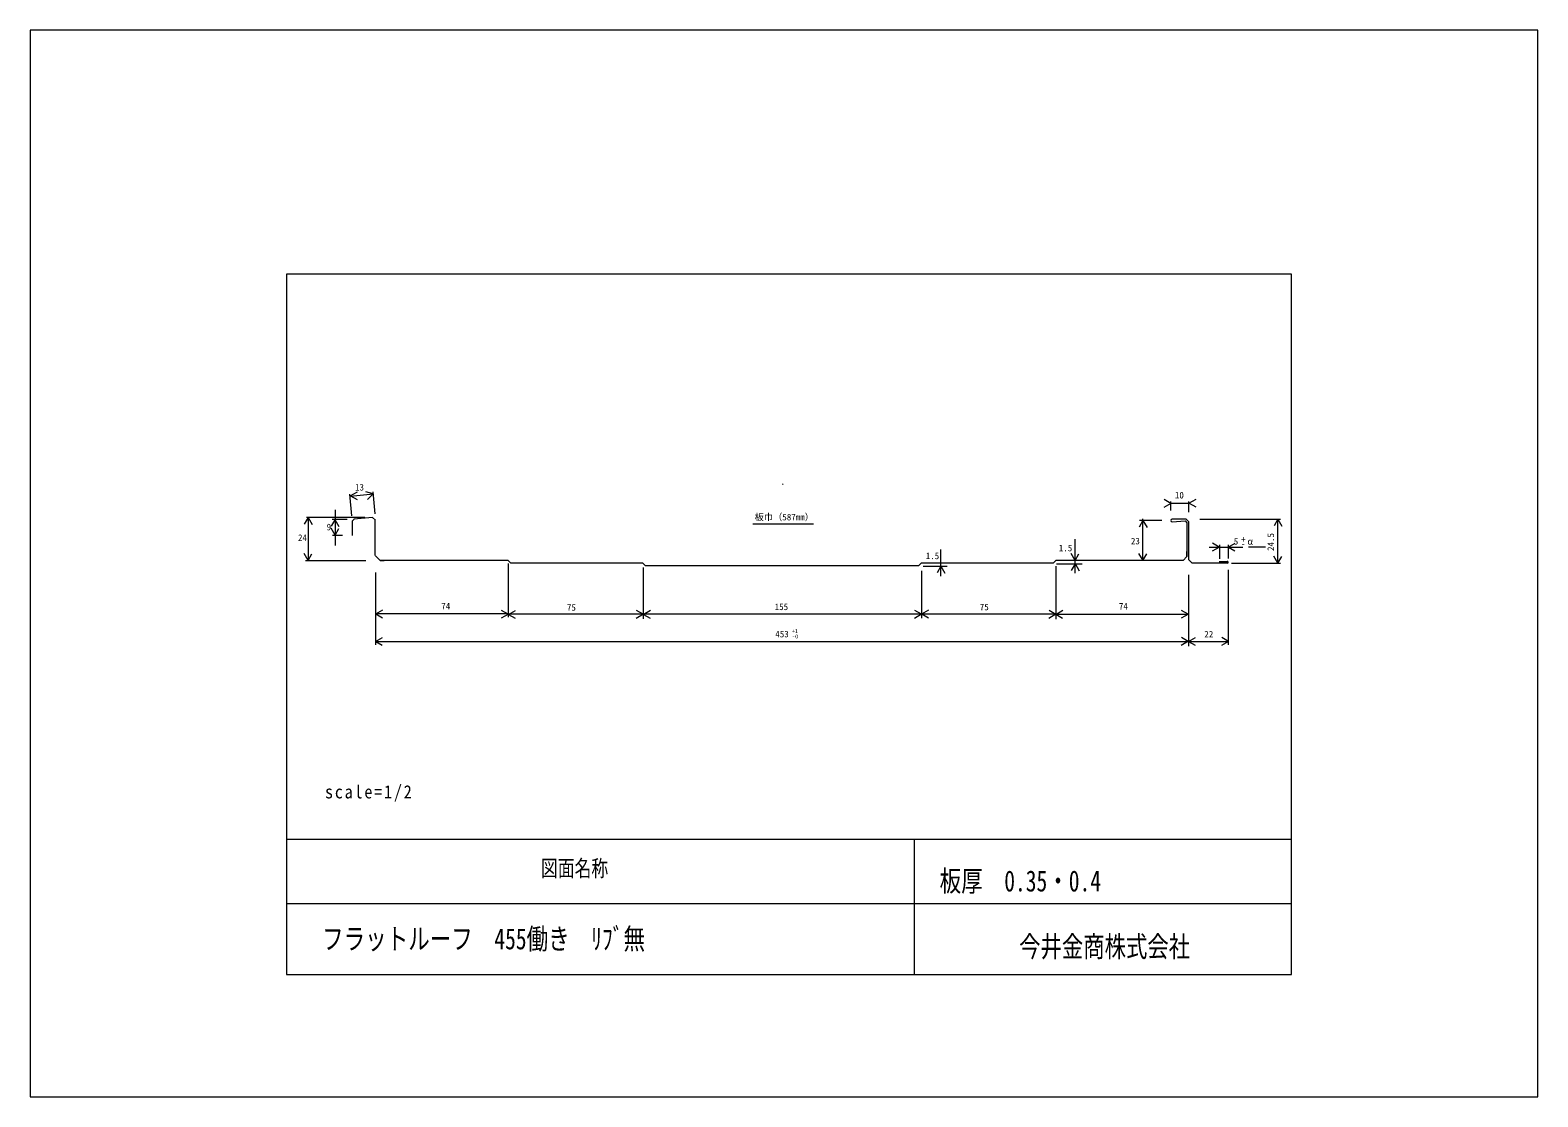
# Model space of a CAD drawing. Units: millimetres on the paper, with parts at other scales. Extents: x -210 to 210, y -148 to 148.
import ezdxf
from ezdxf.enums import TextEntityAlignment as Align

# ---------------------------------------------------------------- set-up
doc = ezdxf.new("R2010")
doc.units = ezdxf.units.MM
doc.layers.add('0-0_0', color=7, linetype='Continuous')
doc.layers.add('0-1_0', color=7, linetype='Continuous', lineweight=18)
doc.layers.add('0-2_レイヤ___1', color=3, linetype='Continuous', lineweight=18)
doc.styles.add('ＭＳ ゴシック', font='')
doc.styles.get('ＭＳ ゴシック').set_extended_font_data('MS Gothic')

msp = doc.modelspace()

# ---------------------------------------------------------------- linework, layer by layer
at = {"layer": '0-1_0'}
for p, q in [((141.296, -76.752), (-138.47, -76.752)), ((36.197, -76.752), (36.197, -114.508)), ((141.296, -94.691), (-138.47, -94.691))]:
    msp.add_line(p, q, dxfattribs=at)
for points in [[(-209.824, -148.375), (209.824, -148.375), (209.824, 148.375), (-209.824, 148.375)], [(-138.47, -114.375), (141.296, -114.375), (141.296, 80.462), (-138.47, 80.462)]]:
    msp.add_lwpolyline(points, close=True, dxfattribs=at)
at = {"layer": '0-2_レイヤ___1'}
for p, q in [((-120.271, 13.248), (-120.817, 19.296)), ((-120.778, 18.769), (-114.262, 19.355)), ((-120.715, 18.83), (-118.745, 19.968)), ((-120.683, 18.843), (-118.839, 17.779)), ((-114.366, 19.372), (-116.423, 19.923)), ((-114.337, 19.393), (-115.946, 17.784)), ((-113.833, 13.833), (-114.379, 19.959)), ((107.66, 16.722), (105.816, 17.787)), ((107.696, 14.743), (107.696, 17.292)), ((112.638, 14.326), (112.638, 17.266)), ((112.707, 16.783), (114.678, 17.921)), ((112.74, 16.796), (114.584, 15.732)), ((-132.454, 12.802), (-133.518, 10.958)), ((-116.662, 12.824), (-132.933, 12.824)), ((-132.467, 12.835), (-131.329, 10.865)), ((-132.464, 12.765), (-132.464, 0.85)), ((-124.973, 14.96), (-124.973, 4.991)), ((107.692, 16.735), (105.722, 15.598)), ((107.644, 16.759), (112.976, 16.759)), ((-124.926, 7.839), (-126.064, 9.81)), ((-124.997, 12.191), (-126.062, 10.347)), ((-121.549, 12.239), (-125.792, 12.239)), ((-125.01, 12.224), (-123.873, 10.253)), ((-124.939, 7.872), (-123.874, 9.716)), ((-8.713, 11.076), (8.21, 11.076)), ((99.917, 11.941), (98.852, 10.097)), ((105.177, 11.955), (98.954, 11.955)), ((99.903, 11.973), (101.041, 10.003)), ((99.912, 0.845), (99.912, 12.404)), ((115.739, 12.347), (138.184, 12.347)), ((137.471, 12.301), (136.406, 10.457)), ((137.423, 0.057), (137.423, 12.318)), ((137.458, 12.334), (138.596, 10.363)), ((-122.866, 7.8), (-125.695, 7.8)), ((81.026, -2.724), (81.026, 6.758)), ((118.304, 4.563), (127.694, 4.563)), ((121.186, 4.57), (119.216, 3.432)), ((121.154, 4.557), (119.309, 5.621)), ((121.178, 5.187), (121.178, 1.298)), ((123.65, 4.554), (125.621, 5.692)), ((123.662, 5.213), (123.662, 1.363)), ((123.683, 4.568), (125.527, 3.503)), ((129.281, 4.592), (133.986, 4.592)), ((-132.429, 0.834), (-133.566, 2.805)), ((-133.207, 0.85), (-116.358, 0.85)), ((-132.442, 0.867), (-131.377, 2.711)), ((43.66, -3.566), (43.66, 3.88)), ((81.048, 0.813), (79.91, 2.783)), ((81.034, 0.846), (82.099, 2.69)), ((99.926, 0.83), (98.788, 2.801)), ((99.913, 0.863), (100.977, 2.707)), ((124.547, 0.086), (138.155, 0.086)), ((137.495, 0.085), (136.357, 2.056)), ((137.482, 0.118), (138.547, 1.962)), ((-113.681, -2.544), (-113.681, -22.626)), ((-76.743, -0.042), (-76.743, -14.922)), ((-39.17, -1.074), (-39.17, -15.362)), ((38.26, -2.032), (38.26, -15.168)), ((38.754, -0.748), (45.372, -0.748)), ((43.684, -0.756), (42.619, -2.6)), ((43.671, -0.723), (44.808, -2.694)), ((75.692, -0.748), (75.692, -15.464)), ((75.89, -0.057), (83.001, -0.057)), ((81.033, -0.071), (79.969, -1.915)), ((81.02, -0.038), (82.158, -2.009)), ((112.543, -3.145), (112.543, -23.03)), ((123.669, -1.759), (123.669, -22.631)), ((-76.809, -14), (-113.813, -14)), ((-113.595, -14.045), (-111.625, -12.907)), ((-113.563, -14.031), (-111.718, -15.096)), ((-76.721, -14.103), (-78.692, -15.24)), ((-76.754, -14.116), (-78.598, -13.051)), ((37.978, -14.13), (-77.115, -14.13)), ((-76.679, -14.176), (-74.708, -13.039)), ((-76.646, -14.163), (-74.802, -15.228)), ((-39.15, -14.125), (-41.12, -15.263)), ((-39.183, -14.138), (-41.027, -13.074)), ((-39.166, -14.157), (-37.196, -13.019)), ((-39.134, -14.144), (-37.29, -15.208)), ((38.263, -14.128), (36.292, -15.265)), ((38.23, -14.141), (36.386, -13.076)), ((75.74, -14.134), (38.022, -14.134)), ((38.362, -14.028), (40.333, -12.89)), ((38.395, -14.014), (40.239, -15.079)), ((75.679, -14.142), (73.708, -15.28)), ((75.646, -14.155), (73.802, -13.09)), ((75.641, -14.154), (77.612, -13.016)), ((75.674, -14.141), (77.518, -15.206)), ((75.677, -14.119), (112.26, -14.119)), ((112.542, -14.097), (110.572, -15.235)), ((112.509, -14.111), (110.665, -13.046)), ((-113.683, -21.683), (-111.713, -20.545)), ((112.527, -21.654), (110.683, -20.589)), ((112.568, -21.687), (114.538, -20.55)), ((123.686, -21.686), (121.841, -20.621)), ((-113.741, -21.676), (112.327, -21.676)), ((-113.65, -21.669), (-111.806, -22.734)), ((112.56, -21.64), (110.589, -22.778)), ((112.6, -21.658), (123.838, -21.658)), ((112.6, -21.674), (114.445, -22.739)), ((123.718, -21.672), (121.748, -22.81))]:
    msp.add_line(p, q, dxfattribs=at)
at = {"layer": '0-2_レイヤ___1', "color": 4}
for p, q in [((-114.522, 12.794), (-119.702, 12.341)), ((-113.746, 12.021), (-114.526, 12.802)), ((-119.679, 12.335), (-120.23, 11.784)), ((-113.75, 2.185), (-113.75, 12.033)), ((111.971, 12.339), (108.04, 12.339)), ((108.067, 11.59), (111.629, 11.838)), ((111.633, 11.831), (112.164, 11.3)), ((111.962, 12.308), (112.66, 11.61)), ((112.164, 11.302), (112.164, 1.946)), ((112.651, 2.113), (112.651, 11.59)), ((-113.746, 2.171), (-112.402, 0.827)), ((-76.764, 0.843), (-112.436, 0.843)), ((111.062, 0.843), (75.678, 0.843)), ((112.164, 1.948), (111.058, 0.842)), ((112.651, 1.026), (112.651, 1.227)), ((112.667, 1.034), (113.603, 0.098)), ((123.409, 0.094), (113.567, 0.094)), ((121.161, 0.594), (123.409, 0.594)), ((3.771, -0.656), (-38.529, -0.656))]:
    msp.add_line(p, q, dxfattribs=at)
at = {"layer": '0-2_レイヤ___1', "color": 7}
for p, q in [((-120.223, 11.787), (-120.223, 7.775)), ((-113.75, 10.339), (-113.75, 12.02)), ((-113.75, 2.184), (-113.75, 4.342)), ((-112.397, 0.843), (-111.252, 0.843)), ((112.164, 1.956), (112.164, 3.342)), ((112.664, 1.038), (112.664, 2.593))]:
    msp.add_line(p, q, dxfattribs=at)
at = {"layer": '0-2_レイヤ___1', "color": 4}
for points in [[(-38.529, -0.656), (-39.279, 0.094), (-76.015, 0.094), (-76.764, 0.843)], [(75.678, 0.843), (74.927, 0.094), (38.192, 0.094), (37.442, -0.656), (1.904, -0.656)]]:
    msp.add_lwpolyline(points, dxfattribs=at)
for centre, radius, start, end in [((-0.626, 23.263), 1.2, 279.46232, 289.53665), ((108.056, 11.961), 0.373, 93.3274, 273.3274), ((123.399, 0.328), 0.252, 272.96094, 92.96094)]:
    msp.add_arc(centre, radius, start, end, dxfattribs=at)

# ---------------------------------------------------------------- texts
at = {"layer": '0-0_0', "style": 'ＭＳ ゴシック', "width": 0.75}
msp.add_text('フラットルーフ\u3000455働き\u3000ﾘﾌﾞ無', height=5.86, dxfattribs=at).set_placement((-128.578, -109.099), align=Align.BOTTOM_LEFT)
at = {"layer": '0-1_0', "color": 6, "style": 'ＭＳ ゴシック', "width": 0.75}
msp.add_text('図面名称', height=4.567, dxfattribs=at).set_placement((-67.63, -88.446), align=Align.BOTTOM_LEFT)
at = {"layer": '0-1_0', "style": 'ＭＳ ゴシック', "width": 0.75}
for s, height, p in [('板厚\u30000.35・0.4', 5.86, (43.325, -93.002)), ('今井金商株式会社 ', 5.812, (65.454, -111.196))]:
    msp.add_text(s, height=height, dxfattribs=at).set_placement(p, align=Align.BOTTOM_LEFT)
at = {"layer": '0-2_レイヤ___1', "color": 4, "style": 'ＭＳ ゴシック'}
for s, p in [('13', (-119.397, 19.746)), ('10', (108.802, 17.537)), ('板巾（587mm）', (-8.166, 11.438)), ('9', (-127.298, 8.684)), ('24', (-135.265, 5.721)), ('1.5', (76.491, 2.848)), ('23', (96.568, 4.766)), ('5\u3000α', (125.179, 4.693)), ('+', (127.189, 5.275)), ('-', (127.169, 4.108)), ('1.5', (39.455, 0.656)), ('74', (-95.393, -13.335)), ('75', (-60.418, -13.682)), ('155', (-2.595, -13.51)), ('75', (54.499, -13.56)), ('74', (93.215, -13.362)), ('453', (-2.415, -21.089)), ('22', (116.999, -21.128))]:
    msp.add_text(s, height=1.833, dxfattribs=at).set_placement(p, align=Align.BOTTOM_LEFT)
msp.add_text('24.5', height=1.833, rotation=90, dxfattribs=at).set_placement((136.933, 3.493), align=Align.BOTTOM_LEFT)
at = {"layer": '0-2_レイヤ___1', "color": 7, "style": 'ＭＳ ゴシック'}
for s, p in [('+1', (2.2, -19.691)), ('-0', (2.224, -21.17))]:
    msp.add_text(s, height=1.1, dxfattribs=at).set_placement(p, align=Align.BOTTOM_LEFT)
at = {"layer": '0-2_レイヤ___1', "insert": (-127.758, -66.243), "char_height": 3.666, "attachment_point": 7, "style": 'ＭＳ ゴシック'}
msp.add_mtext('\\T1.22;\\W0.9;scale=1/2', dxfattribs=at)

doc.saveas('drawing.dxf')
